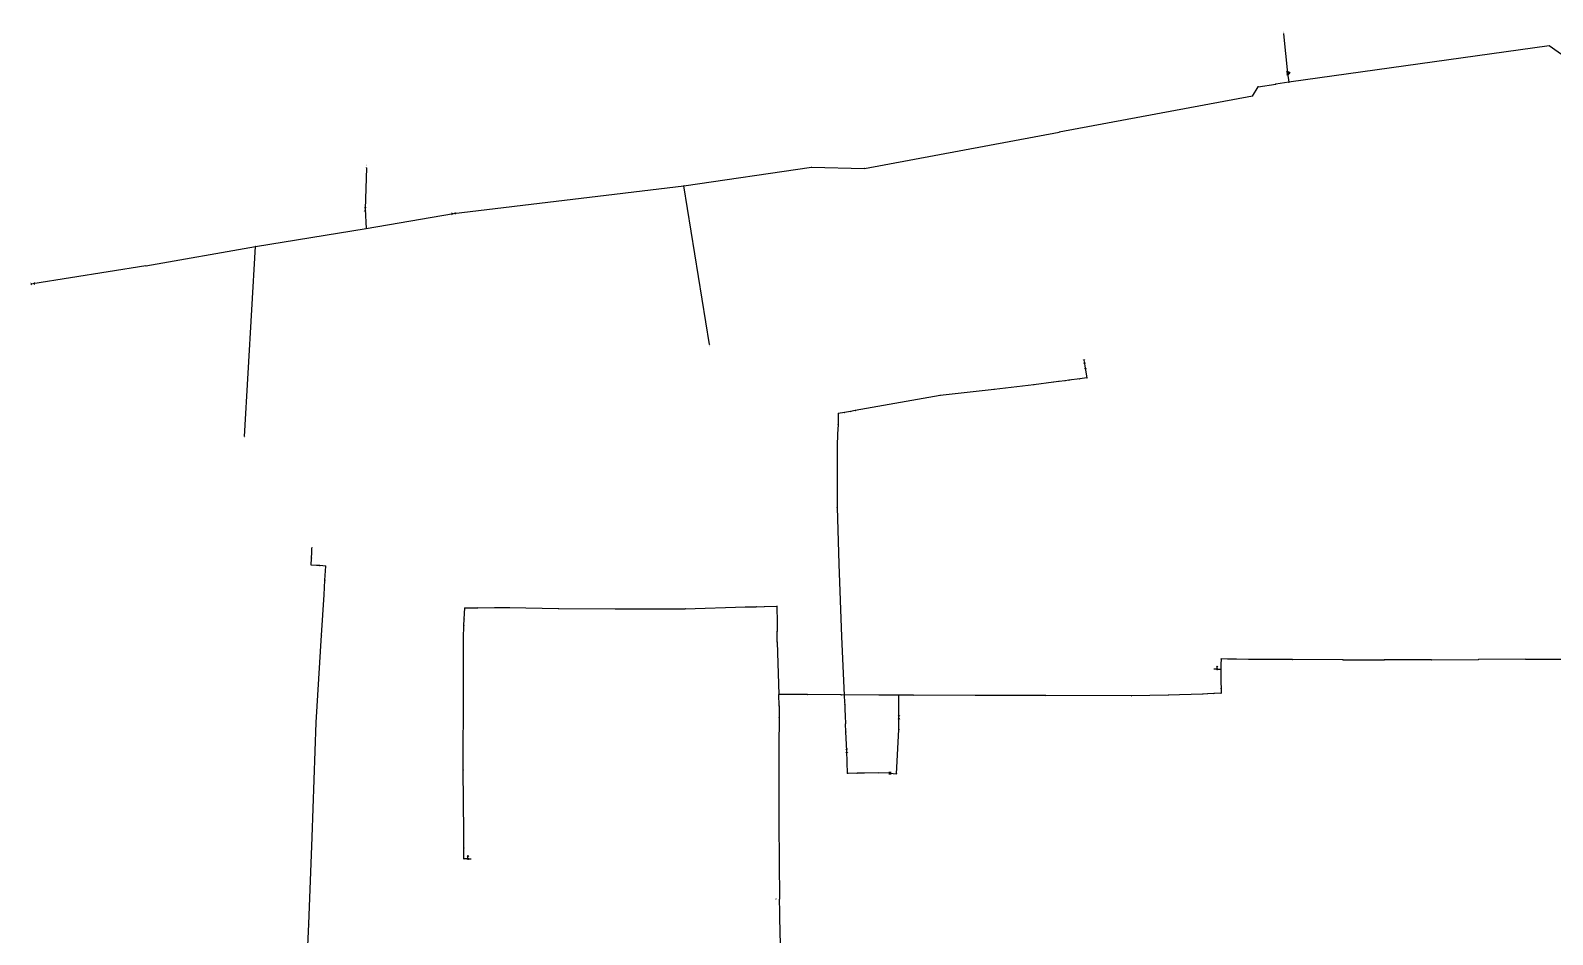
# Model space of a CAD drawing. Header units: millimetres. Extents: x 501930 to 502524, y 4059066 to 4059466.
# Drawn here: x 501930.9 to 502220.7, y 4059241.4 to 4059413.5 of the extents above; entities that cross this region are included whole.
import ezdxf

# ---------------------------------------------------------------- set-up
doc = ezdxf.new("R2010")
doc.units = ezdxf.units.MM
doc.linetypes.add('HIDDEN2', pattern=[4.7625, 3.175, -1.5875])
for name, color, linetype in [('cq', 7, 'Continuous'), ('TRLINE', 1, 'Continuous'), ('TRPOINT', 1, 'Continuous')]:
    doc.layers.add(name, color=color, linetype=linetype)

# ---------------------------------------------------------------- blocks, each defined once
blk = doc.blocks.new('探测点')
blk.add_hatch(color=255).paths.add_polyline_path([(0.02, 0.24, 0.152753), (-0.11, 0.21, 0.175626), (-0.22, 0.07, 0.105315), (-0.22, -0.02, 2.264328)])
at = {"color": 6, "linetype": 'Continuous', "ltscale": 0.1, "const_width": 0.0375, "elevation": -82.22}
blk.add_lwpolyline([(-0.22, -0.02, 2.264328), (0.02, 0.24, 0.476706)], format="xyb", close=True, dxfattribs=at)
blk = doc.blocks.new('SG')
blk.add_hatch(color=255).paths.add_polyline_path([(-0.25, 0, 1), (0.25, 0, 1)])
for p, q in [((-0.25, 0), (-1.25, 0)), ((0, 1.25), (-0.3, 0.88)), ((0, 0.25), (0, 1.25)), ((0, 1.25), (0.3, 0.88)), ((0.25, 0), (1.25, 0))]:
    blk.add_line(p, q)
blk.add_circle((0, 0), 0.25)
blk = doc.blocks.new('焊接阀门')
h = blk.add_hatch(color=255)
h.paths.add_polyline_path([(0, 0), (0.75, -0.5), (0.75, 0.5)])
h.paths.add_polyline_path([(0, 0), (-0.75, 0.5), (-0.75, -0.5)])
at = {"color": 6, "const_width": 0.07}
blk.add_lwpolyline([(-0.75, 0.5), (-0.75, -0.5), (0.75, 0.5), (0.75, -0.5), (-0.75, 0.5), (-0.75, -0.5)], dxfattribs=at)
blk = doc.blocks.new('调压柜')
at = {"layer": 'cq'}
for color, points in [(6, [(-0.48, -0.47), (0.48, -0.47), (-0.48, 0.47)]), (255, [(0.48, -0.47), (0.48, 0.47), (-0.48, 0.47)])]:
    blk.add_hatch(color=color, dxfattribs=at).paths.add_polyline_path(points)
at = {"color": 6, "const_width": 0.07}
blk.add_lwpolyline([(-0.49, -0.51), (-0.49, 0.49), (0.51, 0.49), (0.51, -0.51)], close=True, dxfattribs=at)
blk = doc.blocks.new('非普查区')
h = blk.add_hatch(color=255)
edge = h.paths.add_edge_path()
edge.add_arc((0, 0), 0.199, 91.70314, 451.70314)
at = {"color": 6, "linetype": 'Continuous', "ltscale": 0.1, "const_width": 0.0375, "elevation": -82.22}
blk.add_lwpolyline([(0.01, -0.23, 1), (-0.01, 0.23, 1)], format="xyb", close=True, dxfattribs=at)
at = {"color": 6, "linetype": 'HIDDEN2', "ltscale": 0.1, "const_width": 0.0375, "elevation": -82.22}
blk.add_lwpolyline([(0.21, 0), (1.25, 0)], dxfattribs=at)
blk = doc.blocks.new('变径点')
for color, points in [(6, [(0.12, 0, 1), (-0.12, 0, 1)]), (255, [(0.07, 0.54), (0.09, -0.45), (0.84, 0.05)])]:
    blk.add_hatch(color=color).paths.add_polyline_path(points)
at = {"layer": 'cq', "color": 6, "const_width": 0.07}
blk.add_lwpolyline([(0.07, 0.54), (0.09, -0.45), (0.84, 0.05), (0.07, 0.54), (0.09, -0.45)], dxfattribs=at)
blk = doc.blocks.new('检修井')
for points in [[(-0.5, 0.02, 0.025208), (-0.49, -0.02, -0.108947), (-0.31, 0.14, -0.440477), (-0.05, 0, 0.433999), (0.23, -0.12, -0.014061), (0.48, 0.02, 1.000748)], [(0.48, 0.02, 0.014061), (0.23, -0.12, -0.433999), (-0.05, 0, 0.440477), (-0.31, 0.14, 0.108947), (-0.49, -0.02, 0.950112)]]:
    blk.add_hatch(color=255).paths.add_polyline_path(points)
at = {"color": 6, "linetype": 'Continuous', "ltscale": 0.1, "const_width": 0.0375, "elevation": -82.22}
blk.add_lwpolyline([(-0.51, -0.04, 0.948153), (0.5, 0.02, 1.064721)], format="xyb", close=True, dxfattribs=at)
at = {"color": 6, "linetype": 'Continuous', "const_width": 0.0481}
blk.add_lwpolyline([(-0.51, -0.04, -0.118749), (-0.31, 0.14, -0.440477), (-0.05, 0, 0.433999), (0.23, -0.12, -0.015556), (0.5, 0.04, -0.475971)], format="xyb", dxfattribs=at)
blk.add_circle((-0.01, 0.02), 0.486)

msp = doc.modelspace()

# ---------------------------------------------------------------- linework, layer by layer
at = {"layer": 'TRLINE'}
for p, q in [((502169.535, 4059412.859, 29.683), (502170.241, 4059405.375, 29.606)), ((502220.123, 4059410.57, 30.232), (502170.523, 4059403.631, 29.575)), ((502224.614, 4059407.372, 30.224), (502220.123, 4059410.57, 30.232)), ((502170.241, 4059405.375, 29.606), (502170.523, 4059403.631, 29.575)), ((502163.605, 4059401.015, 29.971), (502164.66, 4059402.796, 29.991)), ((502164.66, 4059402.796, 29.991), (502168.033, 4059403.309, 29.838)), ((502170.523, 4059403.631, 29.575), (502168.033, 4059403.309, 29.838)), ((502163.605, 4059401.015, 29.971), (502126.803, 4059394.156, 29.995)), ((502089.737, 4059387.228, 29.761), (502126.803, 4059394.156, 29.995)), ((502055.343, 4059383.948, 29.735), (502079.611, 4059387.458, 29.734)), ((502079.611, 4059387.458, 29.734), (502089.737, 4059387.228, 29.761)), ((501994.868, 4059387.354, 29.199), (501994.647, 4059379.451, 29.256)), ((502011.48, 4059378.65, 29.61), (502055.343, 4059383.948, 29.735)), ((502060.225, 4059353.709, 29.745), (502055.343, 4059383.948, 29.735)), ((501994.647, 4059379.451, 29.256), (501994.835, 4059375.826, 29.384)), ((501973.769, 4059372.39, 29.379), (501994.835, 4059375.826, 29.384)), ((501994.835, 4059375.826, 29.384), (502011.48, 4059378.65, 29.61)), ((501952.9, 4059368.682, 29.534), (501973.769, 4059372.39, 29.379)), ((501971.664, 4059336.216, 29.253), (501973.769, 4059372.39, 29.379)), ((501952.9, 4059368.682, 29.534), (501931.329, 4059365.274, 29.124)), ((502131.567, 4059350.49, 30.199), (502131.754, 4059349.215, 30.153)), ((502128.647, 4059346.912, 30.445), (502127.921, 4059346.824, 30.457)), ((502130.694, 4059347.163, 30.421), (502128.647, 4059346.912, 30.445)), ((502132.073, 4059347.349, 30.331), (502130.694, 4059347.163, 30.421)), ((502131.754, 4059349.215, 30.153), (502132.073, 4059347.349, 30.331)), ((502104.095, 4059344.013, 30.278), (502087.971, 4059341.143, 30.173)), ((502114.391, 4059345.163, 30.137), (502104.095, 4059344.013, 30.278)), ((502121.939, 4059346.069, 30.612), (502114.391, 4059345.163, 30.137)), ((502125.713, 4059346.557, 30.211), (502121.939, 4059346.069, 30.612)), ((502126.696, 4059346.678, 30.22), (502125.713, 4059346.557, 30.211)), ((502127.921, 4059346.824, 30.457), (502126.696, 4059346.678, 30.22)), ((502087.971, 4059341.143, 30.173), (502087.057, 4059340.957, 30.169)), ((502084.677, 4059338.461, 30.491), (502084.598, 4059336.677, 30.452)), ((502084.695, 4059339.141, 30.265), (502084.677, 4059338.461, 30.491)), ((502084.701, 4059339.674, 30.177), (502084.695, 4059339.141, 30.265)), ((502084.722, 4059340.591, 30.177), (502084.701, 4059339.674, 30.177)), ((502085.906, 4059340.758, 30.192), (502084.722, 4059340.591, 30.177)), ((502087.057, 4059340.957, 30.169), (502085.906, 4059340.758, 30.192)), ((502084.598, 4059336.677, 30.452), (502084.522, 4059334.419, 30.688)), ((502084.522, 4059334.419, 30.688), (502084.493, 4059322.738, 30.987)), ((502084.493, 4059322.738, 30.987), (502084.85, 4059311.901, 31.163)), ((501984.451, 4059314.12, 29.851), (501984.495, 4059315.03, 29.828)), ((501984.384, 4059311.728, 29.868), (501984.419, 4059313.05, 29.878)), ((501984.419, 4059313.05, 29.878), (501984.451, 4059314.12, 29.851)), ((501985.41, 4059311.648, 29.837), (501984.384, 4059311.728, 29.868)), ((501985.992, 4059311.616, 29.861), (501985.41, 4059311.648, 29.837)), ((501987.128, 4059311.527, 29.86), (501985.992, 4059311.616, 29.861)), ((501986.98, 4059308.829, 29.86), (501987.128, 4059311.527, 29.86)), ((502084.85, 4059311.901, 31.163), (502085.369, 4059298.115, 31.307)), ((501986.8, 4059306.083, 30.007), (501986.98, 4059308.829, 29.86)), ((501986.313, 4059298.35, 30.025), (501986.8, 4059306.083, 30.007)), ((502013.505, 4059301.452, 31.041), (502013.627, 4059303.566, 30.989)), ((502013.627, 4059303.566, 30.989), (502016.077, 4059303.593, 31.054)), ((502016.077, 4059303.593, 31.054), (502019.339, 4059303.621, 31.237)), ((502019.339, 4059303.621, 31.237), (502020.724, 4059303.616, 31.202)), ((502020.724, 4059303.616, 31.202), (502022.146, 4059303.619, 31.239)), ((502022.146, 4059303.619, 31.239), (502031.425, 4059303.436, 31.229)), ((502031.425, 4059303.436, 31.229), (502042.249, 4059303.391, 31.235)), ((502042.249, 4059303.391, 31.235), (502055.588, 4059303.405, 31.229)), ((502055.588, 4059303.405, 31.229), (502067.036, 4059303.752, 31.202)), ((502067.036, 4059303.752, 31.202), (502069.116, 4059303.785, 31.192)), ((502069.116, 4059303.785, 31.192), (502070.675, 4059303.828, 31.188)), ((502070.675, 4059303.828, 31.188), (502073.053, 4059303.892, 31.222)), ((502073.053, 4059303.892, 31.222), (502073.081, 4059300.738, 31.33)), ((502013.437, 4059300.252, 30.977), (502013.505, 4059301.452, 31.041)), ((502073.081, 4059300.738, 31.33), (502073.087, 4059299.128, 31.349)), ((501985.293, 4059281.735, 30.06), (501986.313, 4059298.35, 30.025)), ((502013.331, 4059288.002, 31.16), (502013.345, 4059297.798, 31.004)), ((502013.345, 4059297.798, 31.004), (502013.437, 4059300.252, 30.977)), ((502073.11, 4059297.064, 31.311), (502073.087, 4059299.128, 31.349)), ((502085.369, 4059298.115, 31.307), (502085.862, 4059286.876, 31.254)), ((502073.11, 4059297.064, 31.311), (502073.396, 4059287.078, 31.156)), ((502156.871, 4059291.885, 31.331), (502157.59, 4059291.91, 31.32)), ((502157.59, 4059291.91, 31.32), (502157.573, 4059291.128, 31.331)), ((502157.597, 4059292.79, 31.317), (502157.59, 4059291.91, 31.32)), ((502157.607, 4059293.862, 31.323), (502157.597, 4059292.79, 31.317)), ((502158.9, 4059293.829, 31.341), (502157.607, 4059293.862, 31.323)), ((502160.572, 4059293.814, 31.355), (502158.9, 4059293.829, 31.341)), ((502162.876, 4059293.773, 31.36), (502160.572, 4059293.814, 31.355)), ((502171.233, 4059293.742, 31.378), (502162.876, 4059293.773, 31.36)), ((502180.823, 4059293.696, 31.367), (502171.233, 4059293.742, 31.378)), ((502180.823, 4059293.696, 31.367), (502188.694, 4059293.673, 31.339)), ((502197.687, 4059293.668, 31.322), (502188.694, 4059293.673, 31.339)), ((502197.687, 4059293.668, 31.322), (502206.619, 4059293.738, 31.374)), ((502215.633, 4059293.796, 31.352), (502206.619, 4059293.738, 31.374)), ((502215.633, 4059293.796, 31.352), (502223.642, 4059293.814, 31.351)), ((502157.573, 4059291.128, 31.331), (502157.597, 4059289.46, 31.373)), ((502157.597, 4059289.46, 31.373), (502157.607, 4059288.23, 31.329)), ((502013.299, 4059272.736, 30.97), (502013.331, 4059288.002, 31.16)), ((502078.888, 4059287.074, 31.174), (502073.396, 4059287.078, 31.156)), ((502073.445, 4059284.917, 30.203), (502073.396, 4059287.078, 31.156)), ((502085.28, 4059286.992, 31.152), (502078.888, 4059287.074, 31.174)), ((502092.484, 4059286.982, 31.33), (502085.28, 4059286.992, 31.152)), ((502085.862, 4059286.876, 31.254), (502085.918, 4059285.651, 31.22)), ((502093.583, 4059286.975, 31.369), (502092.484, 4059286.982, 31.33)), ((502094.661, 4059286.967, 31.371), (502093.583, 4059286.975, 31.369)), ((502096.253, 4059286.975, 31.226), (502094.661, 4059286.967, 31.371)), ((502096.802, 4059286.966, 31.278), (502096.253, 4059286.975, 31.226)), ((502096.27, 4059282.755, 31.267), (502096.253, 4059286.975, 31.226)), ((502097.673, 4059286.962, 31.329), (502096.802, 4059286.966, 31.278)), ((502099.039, 4059286.952, 31.328), (502097.673, 4059286.962, 31.329)), ((502110.828, 4059286.92, 31.316), (502099.039, 4059286.952, 31.328)), ((502124.249, 4059286.886, 31.263), (502110.828, 4059286.92, 31.316)), ((502140.552, 4059286.819, 31.455), (502124.249, 4059286.886, 31.263)), ((502147.566, 4059286.963, 31.34), (502140.552, 4059286.819, 31.455)), ((502154.109, 4059287.171, 31.366), (502147.566, 4059286.963, 31.34)), ((502155.029, 4059287.226, 31.37), (502154.109, 4059287.171, 31.366)), ((502156.255, 4059287.272, 31.369), (502155.029, 4059287.226, 31.37)), ((502157.616, 4059287.325, 31.354), (502156.255, 4059287.272, 31.369)), ((502157.607, 4059288.23, 31.329), (502157.616, 4059287.325, 31.354)), ((502073.445, 4059284.917, 30.203), (502073.447, 4059282.643, 31.246)), ((502085.918, 4059285.651, 31.22), (502085.944, 4059285.145, 31.313)), ((502085.944, 4059285.145, 31.313), (502085.989, 4059284.207, 31.364)), ((502085.989, 4059284.207, 31.364), (502086.055, 4059283.035, 31.464)), ((501984.531, 4059259.916, 30.091), (501985.293, 4059281.735, 30.06)), ((502073.447, 4059282.643, 31.246), (502073.413, 4059277.244, 31.461)), ((502086.055, 4059283.035, 31.464), (502086.099, 4059281.503, 31.414)), ((502086.185, 4059279.953, 31.363), (502086.099, 4059281.503, 31.414)), ((502095.822, 4059271.997, 31.446), (502096.278, 4059280.43, 31.443)), ((502096.278, 4059280.43, 31.443), (502096.27, 4059282.755, 31.267)), ((502086.325, 4059276.352, 31.256), (502086.185, 4059279.953, 31.363)), ((502073.413, 4059277.244, 31.461), (502073.43, 4059262.586, 31.503)), ((502086.498, 4059272.045, 31.378), (502086.325, 4059276.352, 31.256)), ((502013.411, 4059260.776, 31.143), (502013.299, 4059272.736, 30.97)), ((502088.298, 4059272.087, 31.31), (502086.498, 4059272.045, 31.378)), ((502089.625, 4059272.137, 31.339), (502088.298, 4059272.087, 31.31)), ((502092.455, 4059272.169, 31.529), (502089.625, 4059272.137, 31.339)), ((502094.556, 4059272.119, 31.437), (502092.455, 4059272.169, 31.529)), ((502094.556, 4059272.119, 31.437), (502095.822, 4059271.997, 31.446)), ((501983.907, 4059243.362, 30.139), (501984.531, 4059259.916, 30.091)), ((502013.407, 4059259.542, 31.092), (502013.411, 4059260.776, 31.143)), ((502073.43, 4059262.586, 31.503), (502073.528, 4059248.148, 31.491)), ((502013.429, 4059257.892, 31.134), (502013.407, 4059259.542, 31.092)), ((502013.439, 4059255.787, 31.177), (502013.429, 4059257.892, 31.134)), ((502073.565, 4059245.686, 31.464), (502073.528, 4059248.148, 31.491)), ((502073.58, 4059244.582, 31.511), (502073.565, 4059245.686, 31.464)), ((501983.3, 4059228.974, 30.123), (501983.907, 4059243.362, 30.139)), ((502073.715, 4059239.409, 31.514), (502073.58, 4059244.582, 31.511))]:
    msp.add_line(p, q, dxfattribs=at)

# ---------------------------------------------------------------- block references
at = {"layer": 'TRPOINT', "xscale": 0.5, "yscale": 0.5}
for name, p, rotation in [('非普查区', (502169.535, 4059412.859, 31.083), 95.3890254112842), ('焊接阀门', (502170.241, 4059405.375, 31.006), 275.3890254112842), ('非普查区', (501994.868, 4059387.354, 30.349), 88.3981945829182), ('焊接阀门', (501994.647, 4059379.451, 30.406), 268.3981945829182), ('焊接阀门', (502011.48, 4059378.65, 30.61), 9.629141980123222), ('焊接阀门', (501931.329, 4059365.274, 30.424), 188.9779460122406), ('非普查区', (502060.225, 4059353.709, 30.845), 279.1711038694858), ('焊接阀门', (502131.567, 4059350.49, 31.099), 98.34389158314539), ('变径点', (502131.754, 4059349.215, 31.103), 278.3438915831454), ('非普查区', (501971.664, 4059336.216, 30.353), 266.6696589148025), ('非普查区', (501984.495, 4059315.03, 30.878), 87.23181050645734), ('焊接阀门', (502096.27, 4059282.755, 32.067), 270.2308111332605), ('焊接阀门', (502086.325, 4059276.352, 32.056), 92.30017279794184)]:
    msp.add_blockref(name, p, dxfattribs=dict(at, rotation=rotation))
for name, p in [('探测点', (502220.123, 4059410.57, 31.332)), ('检修井', (502170.447, 4059405.383, 31.014)), ('探测点', (502164.66, 4059402.796, 31.091)), ('探测点', (502168.033, 4059403.309, 30.938)), ('探测点', (502170.523, 4059403.631, 30.975)), ('探测点', (502163.605, 4059401.015, 31.071)), ('探测点', (502126.803, 4059394.156, 31.075)), ('探测点', (502079.611, 4059387.458, 30.784)), ('探测点', (502089.737, 4059387.228, 30.811)), ('探测点', (502055.343, 4059383.948, 30.835)), ('探测点', (501994.835, 4059375.826, 30.484)), ('探测点', (501973.769, 4059372.39, 30.479)), ('探测点', (501952.9, 4059368.682, 30.534)), ('探测点', (502127.921, 4059346.824, 31.137)), ('探测点', (502128.647, 4059346.912, 31.125)), ('探测点', (502130.694, 4059347.163, 31.121)), ('探测点', (502132.073, 4059347.349, 31.131)), ('探测点', (502104.095, 4059344.013, 31.018)), ('探测点', (502114.391, 4059345.163, 31.077)), ('探测点', (502121.939, 4059346.069, 31.112)), ('探测点', (502125.713, 4059346.557, 31.111)), ('探测点', (502126.696, 4059346.678, 31.12)), ('探测点', (502087.057, 4059340.957, 31.019)), ('探测点', (502087.971, 4059341.143, 31.013)), ('探测点', (502084.677, 4059338.461, 31.091)), ('探测点', (502084.695, 4059339.141, 31.065)), ('探测点', (502084.701, 4059339.674, 31.037)), ('探测点', (502084.722, 4059340.591, 31.027)), ('探测点', (502085.906, 4059340.758, 31.032)), ('探测点', (502084.598, 4059336.677, 31.132)), ('探测点', (502084.522, 4059334.419, 31.188)), ('探测点', (502084.493, 4059322.738, 31.537)), ('探测点', (501984.419, 4059313.05, 30.928)), ('探测点', (501984.451, 4059314.12, 30.901)), ('探测点', (501984.384, 4059311.728, 30.918)), ('探测点', (501985.41, 4059311.648, 30.887)), ('探测点', (501985.992, 4059311.616, 30.911)), ('探测点', (501987.128, 4059311.527, 30.91)), ('探测点', (502084.85, 4059311.901, 31.763)), ('探测点', (501986.98, 4059308.829, 30.92)), ('探测点', (501986.8, 4059306.083, 30.947)), ('探测点', (502013.627, 4059303.566, 31.769)), ('探测点', (502016.077, 4059303.593, 31.834)), ('探测点', (502019.339, 4059303.621, 31.937)), ('探测点', (502020.724, 4059303.616, 31.962)), ('探测点', (502022.146, 4059303.619, 31.979)), ('探测点', (502031.425, 4059303.436, 32.029)), ('探测点', (502042.249, 4059303.391, 32.035)), ('探测点', (502055.588, 4059303.405, 31.979)), ('探测点', (502067.036, 4059303.752, 31.902)), ('探测点', (502069.116, 4059303.785, 31.892)), ('探测点', (502070.675, 4059303.828, 31.888)), ('探测点', (502073.053, 4059303.892, 31.872)), ('探测点', (502013.505, 4059301.452, 31.821)), ('探测点', (502073.081, 4059300.738, 31.91)), ('探测点', (501986.313, 4059298.35, 31.025)), ('探测点', (502013.345, 4059297.798, 31.884)), ('探测点', (502013.437, 4059300.252, 31.857)), ('探测点', (502073.087, 4059299.128, 31.929)), ('探测点', (502085.369, 4059298.115, 31.907)), ('探测点', (502073.11, 4059297.064, 31.961)), ('SG', (502156.871, 4059291.885, 32.131)), ('探测点', (502157.59, 4059291.91, 32.12)), ('探测点', (502157.597, 4059292.79, 32.117)), ('探测点', (502157.607, 4059293.862, 32.123)), ('探测点', (502158.9, 4059293.829, 32.121)), ('探测点', (502160.572, 4059293.814, 32.115)), ('探测点', (502162.876, 4059293.773, 32.12)), ('探测点', (502171.233, 4059293.742, 32.088)), ('探测点', (502180.823, 4059293.696, 32.107)), ('探测点', (502188.694, 4059293.673, 32.099)), ('探测点', (502197.687, 4059293.668, 32.102)), ('探测点', (502206.619, 4059293.738, 32.094)), ('探测点', (502215.633, 4059293.796, 32.102)), ('探测点', (502157.573, 4059291.128, 32.131)), ('探测点', (502157.597, 4059289.46, 32.133)), ('探测点', (502013.331, 4059288.002, 32.16)), ('探测点', (502073.396, 4059287.078, 32.106)), ('探测点', (502078.888, 4059287.074, 32.074)), ('探测点', (502085.28, 4059286.992, 32.052)), ('探测点', (502085.862, 4059286.876, 32.054)), ('探测点', (502092.484, 4059286.982, 32.03)), ('探测点', (502093.583, 4059286.975, 32.029)), ('探测点', (502094.661, 4059286.967, 32.031)), ('探测点', (502096.253, 4059286.975, 32.026)), ('探测点', (502096.802, 4059286.966, 32.028)), ('探测点', (502097.673, 4059286.962, 32.029)), ('探测点', (502099.039, 4059286.952, 32.028)), ('探测点', (502110.828, 4059286.92, 32.036)), ('探测点', (502124.249, 4059286.886, 32.063)), ('探测点', (502140.552, 4059286.819, 32.095)), ('探测点', (502147.566, 4059286.963, 32.12)), ('探测点', (502154.109, 4059287.171, 32.146)), ('探测点', (502155.029, 4059287.226, 32.15)), ('探测点', (502156.255, 4059287.272, 32.129)), ('探测点', (502157.607, 4059288.23, 32.129)), ('探测点', (502157.616, 4059287.325, 32.124)), ('探测点', (502073.445, 4059284.917, 31.153)), ('探测点', (502085.918, 4059285.651, 32.06)), ('探测点', (502085.944, 4059285.145, 32.063)), ('探测点', (502085.989, 4059284.207, 32.064)), ('探测点', (502086.055, 4059283.035, 32.064)), ('探测点', (501985.293, 4059281.735, 31.09)), ('探测点', (502073.447, 4059282.643, 32.146)), ('探测点', (502086.099, 4059281.503, 32.064)), ('探测点', (502096.278, 4059280.43, 32.343)), ('探测点', (502073.413, 4059277.244, 32.111)), ('探测点', (502086.185, 4059279.953, 32.063)), ('探测点', (502013.299, 4059272.736, 32.17)), ('探测点', (502086.498, 4059272.045, 32.078)), ('探测点', (502088.298, 4059272.087, 32.01)), ('探测点', (502089.625, 4059272.137, 31.999)), ('探测点', (502092.455, 4059272.169, 32.329)), ('调压柜', (502094.556, 4059272.119, 32.337)), ('探测点', (502095.822, 4059271.997, 32.346)), ('探测点', (501984.531, 4059259.916, 31.171)), ('探测点', (502013.411, 4059260.776, 32.093)), ('探测点', (502073.43, 4059262.586, 32.153)), ('探测点', (502013.407, 4059259.542, 32.092)), ('探测点', (502013.429, 4059257.892, 32.134)), ('探测点', (502013.439, 4059255.787, 32.177)), ('SG', (502014.198, 4059255.783, 32.179)), ('非普查区', (502072.849, 4059248.151, 32.138)), ('探测点', (502073.528, 4059248.148, 32.141)), ('探测点', (502073.565, 4059245.686, 32.144)), ('探测点', (501983.907, 4059243.362, 31.279)), ('探测点', (502073.58, 4059244.582, 32.111))]:
    msp.add_blockref(name, p, dxfattribs=at)

doc.saveas('drawing.dxf')
